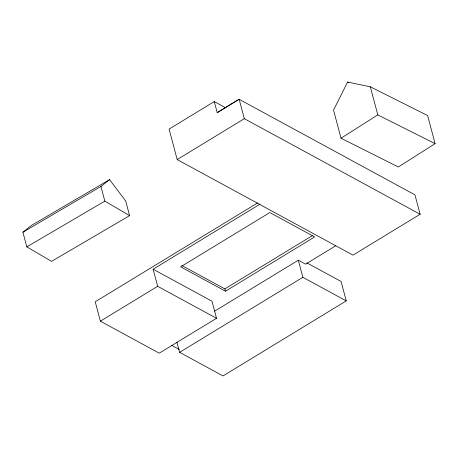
<?xml version="1.0" encoding="UTF-8"?>
<svg xmlns="http://www.w3.org/2000/svg" width="458" height="458" viewBox="0 0 458 458"><rect width="100%" height="100%" fill="white"/><g stroke="black" fill="none" stroke-linecap="round" stroke-linejoin="round"><path stroke-width="0.69" d="M347.57 82.068L333.544 110.115L341.021 138.224L398.323 166.981L435.1 143.652L427.623 115.548L370.322 86.791L347.57 82.068L348.847 82.709M22.9 232.189L31.533 225.37L109.571 179.651L125.692 200.97L129.597 215.638L51.559 261.358L26.804 246.856L22.9 232.189L100.937 186.469L109.571 179.651M341.021 138.224L377.798 114.895L435.1 143.652M214.258 101.59L217.206 112.674L239.128 99.146L244.326 118.691L420.129 214.258L352.992 255.135L177.189 159.573L169.076 129.099L214.258 101.59L225.565 107.739M217.206 112.674L239.168 99.3L414.971 194.868L420.129 214.258M177.189 159.573L244.326 118.691M257.631 202.9L95.218 301.788L100.376 321.184L159.235 353.175L216.525 318.293L211.98 301.209L153.121 269.212L260.07 204.096M100.376 321.184L157.666 286.296L216.525 318.293M181.906 265.548L224.867 288.901L312.808 235.355M225.485 291.208L314.646 236.918L269.819 212.552L180.652 266.837L225.485 291.208L224.867 288.901M214.728 311.114L298.313 260.218L305.566 264.163L335.76 245.774M179.616 352.339L302.858 277.302L346.248 300.889L223.012 375.932L179.616 352.339L176.891 342.092M26.804 246.856L104.836 201.131L129.597 215.638M306.82 262.869L341.09 281.498L346.248 300.889M171.664 345.321L179.21 349.42M370.322 86.791L377.798 114.895M298.313 260.218L302.858 277.302M153.121 269.212L157.666 286.296M100.937 186.469L104.836 201.131"/></g></svg>
